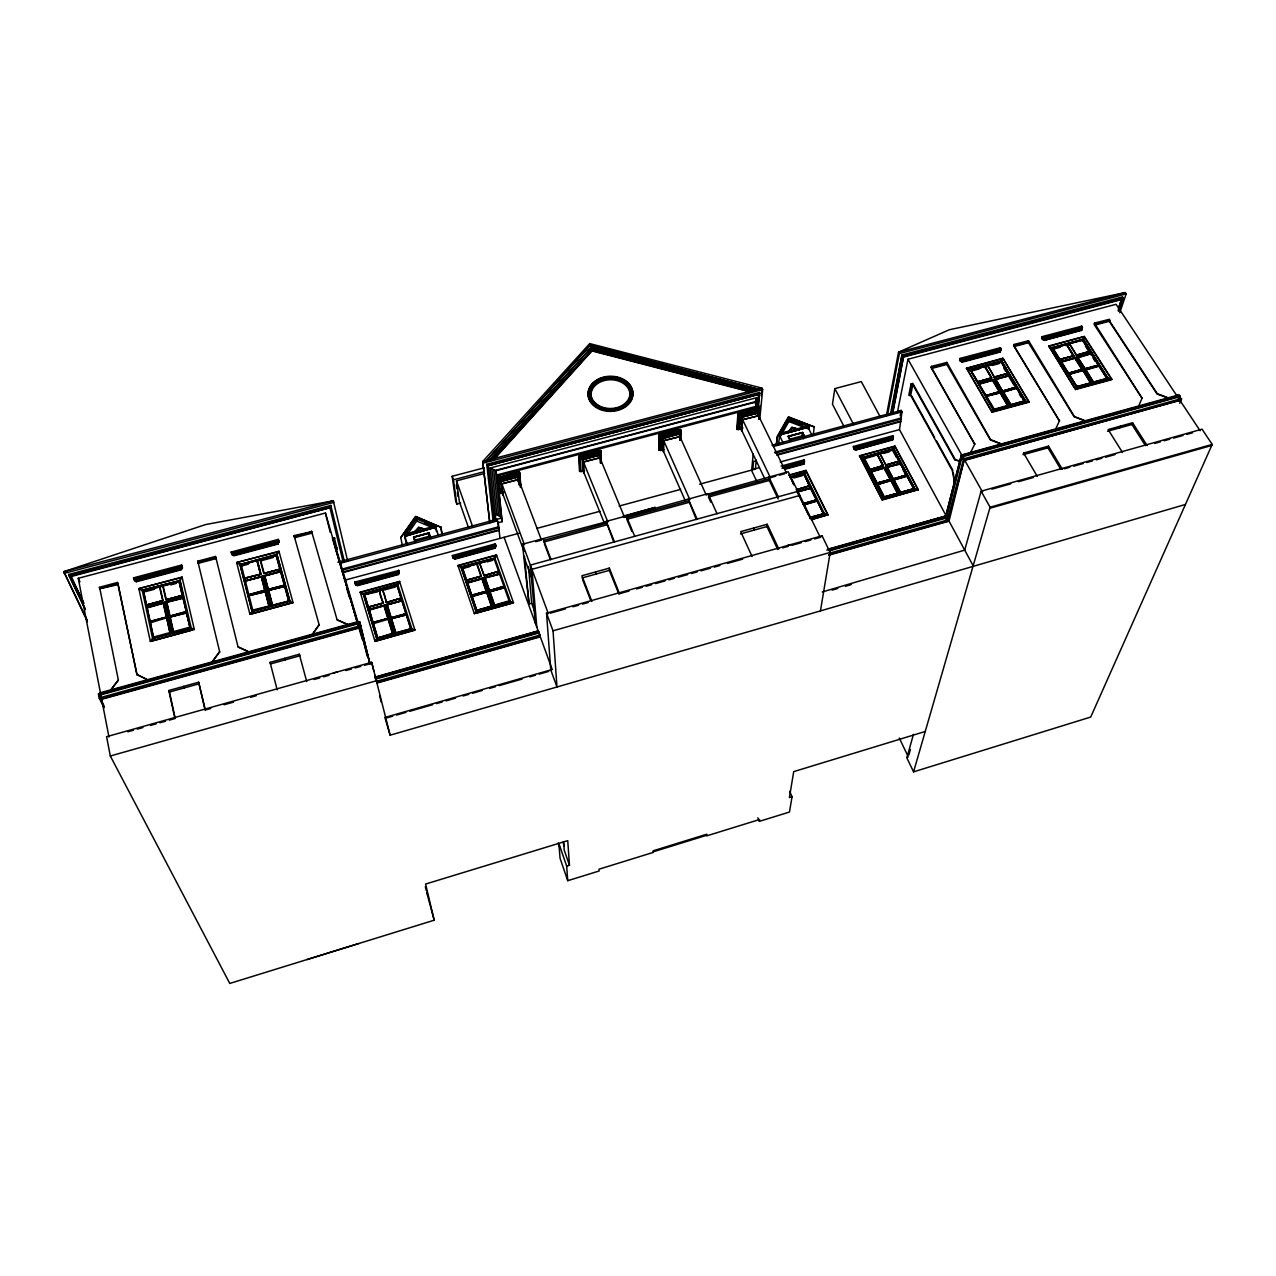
<?xml version="1.0" encoding="UTF-8"?>
<svg xmlns="http://www.w3.org/2000/svg" width="1276" height="1276" viewBox="0 0 1276 1276"><rect width="100%" height="100%" fill="white"/><g stroke="black" fill="none" stroke-linecap="round" stroke-linejoin="round"><path stroke-width="1.5" d="M278.104 544.039L278.343 540.88L278.104 544.039L233.779 555.826L231.865 553.226L233.237 555.204M1016.206 386.947L1002.505 391.254L995.79 379.466L1002.553 390.887M1016.781 387.936L1003.08 392.226L1016.908 388.079L1016.541 389.387M993.207 410.138L1025.489 400.6L1001.596 360.805L970.015 369.227L993.207 410.138L1025.569 401.334L1024.277 400.999L1001.038 361.666L1024.277 400.999L1029.062 401.765L1002.856 358.205L966.49 368.317L992.122 412.228L1028.935 402.195L1002.856 358.205M398.415 574.535L398.702 571.568L398.415 574.535L357.216 585.748L355.51 583.323L356.69 585.158M654.636 509.299L624.395 517.179M260.942 574.216L257.305 560.531L260.942 574.216L244.657 578.076M245.391 580.915L261.245 576.848L264.914 590.629L248.836 594.967L264.786 590.23M658.974 435.084L659.086 450.3L658.974 435.084L680.666 429.342L680.73 439.215M659.006 449.088L659.038 447.477M495.12 548.186L495.455 545.235L495.12 548.186L454.735 559.191L453.124 556.767L454.192 558.601M680.443 439.773L680.746 430.554L659.708 436.137L659.405 450.013L660.426 450.013M659.804 435.547L659.836 434.255L678.481 429.31L678.72 430.794M660.537 437.03L680.73 432.245L660.537 437.03L660.25 450.189L664.062 449.742M660.474 450.699L660.713 437.11L659.708 436.137M661.096 434.765L661.112 433.92M661.431 435.531L661.462 434.366M248.692 594.568L248.995 595.717L265.217 591.777L249.123 595.366M661.686 438.338L661.686 447.286L685.34 500.878M661.893 447.732L662.148 437.126L689.837 499.634M662.467 436.647L662.196 448.418A1.786 1.404 1.1 0 1 661.718 448.737M663.472 440.73L680.331 436.52L663.472 440.73L663.201 451.752M663.648 451.704L663.791 440.858M279.699 569.192L263.765 573.466L280.098 569.208L264.18 573.482L260.464 559.606L276.445 555.778L278.95 551.248L236.634 562.525L249.936 614.33L293.017 602.607L249.936 614.33L252.935 610.199M1082.463 327.326L1081.761 326.114L1081.506 330.42L1044.199 340.341L1041.551 338.315L1042.077 336.657L1042.763 337.869L1082.463 327.326L1081.506 330.42M376.851 638.957L363.405 593.595L397.649 584.233L363.293 594.042L376.851 638.957L412.004 629.18L397.649 584.233L396.995 585.333L410.856 628.765L414.907 629.85L374.984 641.365L414.971 630.216L399.532 581.393L360.199 592.128L363.181 594.425M676.519 430.682L676.551 429.821M677.189 429.645L677.269 430.762L677.301 429.9M678.433 430.602L678.481 429.31M678.513 433.968L678.561 432.373L678.529 433.537M679.869 440.364L680.746 430.554M680.268 431.288L680.331 429.645L678.752 429.932M680.204 440.204L680.507 431.735M945.755 516.254C945.117 515.313 946.983 517.689 944.814 516.525L828.06 549.493M717.048 513.718L707.989 493.652L626.261 516.349L626.819 517.705L688.817 500.782L696.297 519.539M896.438 457.414L892.929 450.859L893.599 448.658L915.02 489.107L883.439 497.895L862.448 457.574L893.599 448.658L915.02 489.107M892.785 438.226L892.722 439.423L855.542 450.013L892.626 439.917L893.152 437.03L892.785 438.226L855.111 448.482L854.298 447.605L854.043 449.072L855.542 450.013M1082.335 341.362L1082.654 339.879L1106.962 378.509L1111.811 379.227L1084.361 336.481L1048.76 345.971L1074.488 387.856M778.137 498.932L769.284 480.446L769.476 478.771L708.563 495.391L707.989 493.652M890.776 480.813L877.362 484.529L890.855 480.43L897.411 492.616M900.362 492.504L893.599 479.393L900.409 491.786M1000.193 352.048L1000.799 349.002L1000.193 352.048L962.2 362.145L959.6 360.087L960.015 358.428L1000.559 347.694L1000.129 351.363M1069.336 343.707L1076.45 355.366L1089.879 351.171M1091.395 353.532L1077.949 357.727L1085.063 368.939L1098.508 365.303L1085.063 368.939M1081.426 329.75L1082.176 327.39L1081.681 329.862L1044.199 340.341M1099.035 365.59L1085.573 369.227L1093.452 382.178L1085.669 369.896L1099.162 365.654M343.084 561.727L329.958 507.704L70.802 576.002L83.785 603.468M737.911 414.158L738.341 415.067L759.667 409.421L759.236 408.511L737.911 414.158L736.762 428.561L737.193 429.47L742.951 427.939M737.193 429.47L738.644 413.376L756.971 408.511L757.146 410.409M738.644 413.376L738.533 414.668L739.793 414.333M737.927 426.391L738.118 425.466L737.097 428.273M739.474 416.088L759.348 411.382L739.474 416.088L738.389 429.342L742.169 428.895M738.629 429.837L739.649 416.167L738.644 415.21L737.528 429.167L741.93 428.401M739.841 413.902L739.905 413.025M740.192 414.636L740.287 413.472M740.287 428.72L740.383 427.572L738.724 428.034A1.77 1.372 3.9 0 0 740.383 427.572M740.67 424.158L741.356 415.705M756.078 409.58L755.998 410.457L756.11 409.277M476.076 611.332L461.146 566.879L494.913 558.059L460.987 567.341L476.076 611.332L510.512 601.746L494.705 557.708L494.275 559.143L462.151 567.932L457.925 565.443L496.476 554.916L513.51 602.75L509.347 601.347L476.745 610.422L474.337 613.676L457.925 565.443M742.409 419.74L758.997 415.609L742.409 419.74L741.595 431.097L742.696 419.868M519.444 533.129L499.985 538.424L498.278 522.729L502.218 521.661L497.401 475.996L757.625 407.076C750.655 401.557 762.665 388.686 756.604 407.363M754.993 409.883L755.073 409.006M755.631 404.269L755.998 400.313M755.711 408.846L755.567 410.154L756.971 408.511M755.759 409.963L755.839 409.086M756.078 406.821L756.812 398.909M756.748 412.02L756.907 410.362M751.676 470.078L753.207 453.937M757.035 413.121L757.194 411.51L757.194 412.483M757.258 410.984L758.853 394.38L488.23 465.708L494.402 520.959L497.034 519.316M757.816 408.416L759.411 392.466L486.746 464.273L493.174 521.453M758.391 409.293L759.411 392.466M759.06 467.718L752.808 469.424L753.574 461.497L755.982 460.843M758.741 410.473L758.901 408.814L757.274 409.118M758.55 416.582L759.236 408.511M758.63 419.325L759.332 409.724L738.469 415.099M758.805 418.432L760.225 405.752M761.166 395.943L761.916 388.095L589.719 343.595L482.727 461.497L489.777 522.618L482.727 461.497L761.916 388.095L762.649 389.563L759.794 419.006M699.679 484.194L755.376 469.074L756.237 460.11M753.749 530.21L753.972 527.945M814.598 538.919L820.261 537.34L788.265 471.753L707.957 494.067M239.936 564.566L276.844 554.247L289.971 601.506L252.09 611.826L239.936 564.566L277.179 554.629M377.568 591.857L364.473 594.648L377.648 637.442L374.984 641.365L360.199 592.128M777.706 549.462L766.956 526.541L767.211 524.261L740.702 531.629L752.074 556.48M776.223 445.292L777.212 436.44L788.44 416.837L814.407 426.966L788.664 417.3L777.435 436.902L776.574 444.638M778.519 444.909L779.923 432.548M789.126 419.214L780.402 434.478L780.13 436.807L788.855 421.559L789.126 419.214L809.191 426.742L808.872 429.087L788.855 421.559L788.297 420.426L802.843 425.897M368.429 606.913L383.119 603.054L368.27 607.137L368.525 608.253M781.103 434.494L806.974 427.556L804.965 426.79L781.981 432.963L781.103 434.494L806.974 427.556M781.981 432.963L786.654 432.468M369.243 609.609L377.568 638.032L394.3 632.689M780.402 434.478L779.827 433.33L788.664 417.3M986.045 397.634L986.396 396.342L1000.145 392.609L1007.53 404.795M373.086 622.353L388.095 618.461L373.182 622.704M795.745 430.028L788.249 432.038L791.965 427.3L798.489 429.278L804.965 426.79M790.514 441.305L788.153 436.28L802.524 432.42L804.949 437.237M784.963 469.249L803.864 464.097L804.087 459.87L804.454 462.566M1009.077 404.38L994.323 379.801L1008.822 404.636L1007.657 404.955L1000.272 392.29L986.523 396.007M1010.608 403.966L1002.968 391.557L1010.353 404.221L1009.188 404.524L994.626 379.769L995.743 379.594M373.262 623.677L388.335 619.211L392.657 633.263M788.249 432.038L791.965 427.3M798.537 428.895L792.3 427.986L795.634 429.199M782.858 468.164L803.976 462.406L804.359 461.194L804.087 463.204M1024.277 400.999L993.637 409.341L970.813 370.343L966.49 368.317L1002.729 358.652L1001.038 362.272L985.056 366.212L991.835 377.967L977.575 381.907L991.372 377.792L984.546 366.26L984.211 367.584M803.354 438.832L801.902 435.929L802.301 432.819L788.68 436.488L790.849 440.858M804.917 437.429L802.524 432.42M797.516 491.93L811.105 488.182L797.516 491.93L803.098 503.637M808.713 424.828L808.298 427.939L812.19 435.642M803.864 464.097L803.976 462.406L803.928 463.603L785.027 468.755M793.816 484.816L790.689 477.671L804.199 473.986L809.718 486.906L809.893 485.741L796.128 489.809L809.734 485.869M804.598 473.731L805.953 470.381L788.871 475.055M789.7 791.327L792.045 796.75L789.461 812.046L759.364 821.361L759.635 819.495L706.713 835.876L706.84 834.201L653.216 850.789L653.184 852.432L599.034 869.195L599.098 870.998L567.74 880.695L560.052 858.238L558.872 843.468L566.688 866.181L567.74 880.695M809.064 516.11L803.433 504.339L816.72 499.985M813.338 434.733L814.184 426.503M947.765 517.625L829.352 550.865M797.707 491.579L810.691 487.831L530.369 565.077L535.314 623.103M804.837 503.478L816.831 499.793L803.194 503.557M817.262 501.165L803.625 504.945L817.166 500.655M880.504 417.396L861.284 381.604L834.823 388.606L832.478 404.237L844.249 426.886M376.93 676.886L538.297 630.886L540.131 635.783L540.306 636.82L376.723 683.123M1084.361 336.481L1048.617 346.418L1052.939 348.412L1082.909 339.974L1053.226 347.901L1052.19 347.295L1076.88 386.692L1106.962 378.509L1082.622 340.485L1083.196 339.017L1108.27 378.828L1076.497 387.473L1051.727 347.854L1083.196 339.017L1108.27 378.828M821.903 536.877L822.063 535.84L546.527 613.198L550.769 669.916L556.974 686.998L553.034 630.807L546.527 613.198M805.953 470.381L827.933 514.77L811.392 519.763M1082.67 370.71L1069.16 374.346L1082.941 369.944L1090.565 382.21M552.428 669.437L384.889 717.479L390.121 735.183L820.452 610.901L830.182 552.444L822.063 535.84M892.626 439.917L892.849 435.738L853.373 446.488L854.043 449.072M853.756 449.152L853.405 446.456M854.585 449.455L854.76 448.37L893.04 437.955M854.936 449.487L855.111 448.482L855.638 449.519M1025.569 401.334L1001.596 360.805L1001.038 362.272L970.813 370.343L970.015 369.227L993.478 409.309M859.545 455.739L882.258 500.001L918.257 489.617L894.923 446.09L859.545 455.739L882.258 500.001L884.188 496.46L863.884 457.494L862.799 457.079L883.439 497.895M759.332 409.724L758.901 411.063L739.649 416.167M883.056 465.628L869.626 469.68L883.056 465.628L876.979 454.096L876.74 455.277M467.495 582.574L476.745 610.422L462.263 567.31L467.383 583.164L482.137 578.778L486.491 591.235L471.865 595.398M600.805 451.752L600.374 453.124L580.452 458.403L579.4 457.43L600.805 451.752L601.06 462.199M877.202 483.141L890.616 479.425L884.316 468.037L870.886 472.104L869.706 469.297M871.173 471.179L900.17 463.395L871.173 471.179L870.136 469.456L883.486 465.788L877.441 454.065L893.088 450.061L894.923 446.09M579.591 470.254L580.038 468.85M886.373 415.721L898.543 352.16L949.296 329.75L1125.257 292.555L1126.166 293.911L1119.754 312.764M879.754 453.618L885.847 465.134L899.181 461.274M471.673 595.653L486.252 591.235L471.785 595.063M472.04 596.721L486.619 592.303L472.12 596.036M887.49 415.178L899.341 353.596L898.543 352.16L1125.257 292.555M498.804 491.786L499.267 490.367M876.692 484.338L876.931 483.157L890.345 479.457L877.138 482.934M890.425 414.381L901.957 354.999L1122.497 296.925L1123.103 297.834L1118.637 311.025M891.19 414.014L901.957 354.999M892.355 413.695L903.552 356.514L1121.636 299.047L1118.111 310.818M892.737 413.52L903.552 356.514M884.571 468.132L890.616 479.425M886.054 467.718L898.862 492.919L885.799 467.622M897.427 412.26L907.986 359.242L1116.085 304.294L1176.919 395.847L1177.796 395.48L1179.311 399.037L1181.241 399.739L964.066 460.588C963.619 459.934 961.53 456.33 961.402 454.99L1178.131 395.066L1179.518 395.321L1179.072 396.405M892.849 435.738L893.152 438.418M900.138 415.88L901.255 410.409L771.932 445.244M946.313 516.094L899.468 429.613L902.02 411.829L901.255 410.409L896.661 412.626M877.362 484.529L890.983 480.111L897.379 493.334M911.08 383.773L908.815 395.161L910.649 395.353L912.85 384.682L910.92 384.204L912.755 383.326L955.485 459.934L960.381 461.083L954.895 460.094L912.85 384.682M909.549 395.656L911.734 384.969M893.232 479.026L906.678 474.927L893.232 479.026L887.187 467.415M880.025 453.235L885.927 465.198L899.309 461.146L886.007 464.799M900.362 464.735L900.601 463.555L870.966 471.721M897.554 492.743L890.983 480.111M906.949 475.804L893.583 479.505M907.124 476.299L893.758 479.999L907.077 475.773M946.632 362.368L946.345 363.612L990.383 439.965L1001.851 444.192L990.495 439.534L946.888 362.448L931.416 366.403L931.145 367.647L974.768 444.271L931.241 367.201M931.496 366.387L931.927 368.397L947.143 364.362M135.703 581.138L134.203 579.16L136.229 581.776L181.447 569.75L181.623 566.56L181.623 568.921M960.286 361.283L960.015 358.428M960.589 361.204L960.972 359.577L961.801 360.518L1000.416 350.262M961.163 361.587L961.45 360.39L1000.671 349.959M961.53 361.618L961.801 360.518L962.2 362.145M358.317 621.508L99.592 692.948C97.343 694.622 101.251 698.163 100.82 699.535L360.295 627.712C360.869 626.979 357.615 620.359 359.641 621.747L369.817 663.759M978.15 381.636L991.835 377.967M999.571 391.636L985.71 395.783L999.571 391.636L992.808 380.216L978.995 384.331L977.687 381.476M978.995 384.331L978.198 381.412M363.293 594.042L364.585 594.201L369.163 610.199L384.172 605.733L388.111 618.557M945.357 517.53L961.291 455.388M946.473 513.446L961.402 454.99M945.771 518.279L961.594 456.393L1179.997 396.054C1177.684 399.484 1181.193 398.447 1181.48 399.5A2.233 1.866 -47.6 0 1 1181.066 400.09L964.193 460.11L963.045 458.977L1181.64 398.511L1179.694 403.28M961.881 455.229L964.13 458.77M964.193 460.11L947.861 521.262L946.042 518.79L961.881 456.92L1180.332 396.549L1179.311 398.08L1180.188 400.76M947.797 517.402L949.296 520.177L947.127 520.799L963.555 458.945L961.61 457.988L961.147 455.484L1179.518 395.321L1178.067 400.839M947.542 521.565L948.036 518.487L945.484 516.238L826.8 550.115M987.241 366.77L987.576 365.462L994.419 376.978L1008.04 373.326L1007.689 374.634M970.669 452.438L974.88 443.841M986.093 395.448L999.842 391.732L993.079 380.312L994.227 380.009M991.372 377.792L984.689 366.196M1000.432 347.71L1000.671 350.549M995.838 379.403L1009.364 375.575M966.586 367.887L992.122 412.228L993.988 408.655L970.813 370.343M1013.75 345.302L1059.463 420.952L1013.622 345.732L1013.957 344.488L1028.6 340.74L1074.344 416.455L1085.716 421.032M1014.053 344.472L1014.468 346.482L1028.839 342.654M1002.505 391.254L1016.318 387.106L1015.951 388.414M913.441 734.338L906.869 757.912L913.568 771.852L1090.709 717.048L1212.2 444.415L1202.056 429.167L981.116 491.196L964.704 550.115L822.286 591.968M908.847 755.009L910.394 749.443M982.711 490.75L982.408 491.802L964.784 460.381M1007.45 405.577L1000.145 392.609M1028.344 340.676L1027.977 341.92L1074.201 416.885L1084.074 420.442M1016.222 387.314L1002.521 391.014M1016.637 387.984L1002.936 391.7M913.568 771.852L990.096 507.21L981.116 491.196M1042.285 339.496L1043.05 337.789L1043.848 338.714L1081.777 328.634M1043.162 339.783L1043.513 338.587L1082.032 328.347M1043.529 339.815L1043.848 338.714L1044.358 339.799M1023.591 453.044L1023.081 454.735L1047.963 447.828L1048.505 446.121L1023.591 453.044L1037.292 476.395M1060.707 359.274L1074.137 355.653L1060.707 359.274L1061.536 362.145L1075.11 358.093L1082.207 369.306L1068.57 373.389L1082.207 369.306M1066.05 345.716L1066.465 344.392L1073.483 356.163L1066.608 344.329M1061.249 363.022L1060.42 359.066M1066.911 344.552L1074.073 355.876M1069.017 344.935L1069.432 343.611L1076.513 355.015L1089.911 351.426M1069.017 372.911L1082.479 369.402L1075.381 358.189L1076.561 357.743L1092.097 382.162M1076.45 355.366L1089.832 351.761M1077.949 357.727L1085.11 368.684L1098.604 364.92M1055.715 428.943L1059.59 420.522M1094.489 323.115L1094.09 324.375L1142.036 398.208L1094.489 323.115L1109.466 319.287L1109.657 321.185L1157.252 393.63L1168.641 398.128L1157.093 394.061L1109.817 322.11M1082.622 340.485L1084.217 336.912L1111.651 379.674L1075.524 389.515L1048.76 345.971M1085.669 369.896L1099.114 366.26M1091.06 355.015L1091.49 353.691L1061.664 361.714M1090.438 383.007L1082.814 370.263L1069.304 373.916L1068.698 372.959M1076.513 357.886L1091.825 382.066L1090.725 382.242M1093.325 381.652L1092.176 381.955L1076.88 357.79L1078.013 357.487M1118.446 308.473L1121.636 299.047M1118.669 308.234L1122.497 296.925M1119.499 309.526L1122.705 300.099M460.987 567.341L462.151 567.932L494.275 559.143L496.476 554.916M1076.497 387.473L1077.183 385.862L1075.524 389.515M1119.738 427.875L1120.376 426.152M1138.639 406.055L1142.211 397.777M1145.417 445.627L1131.924 424.477L1132.578 422.755L1108.126 429.549L1122.497 452.454M182.181 568.059L181.623 565.029L133.549 577.837L135.32 581.09M1177.62 395.289L1178.96 396.262M659.293 435.212L659.836 434.255M882.976 466.011L877.075 454.049M830.357 552.939L948.706 519.667L947.893 518.566M900.17 463.395L893.28 449.615L863.788 457.685L883.901 497.082L913.791 488.756L918.178 490L894.843 446.488L859.466 456.138L863.597 458.132L876.899 454.495M893.567 449.391L894.843 446.488M519.635 481.275L519.491 473.316L497.72 479.106L498.788 480.079L500.128 493.477L503.845 492.472M495.088 558.362L496.508 555.299L457.988 565.81M398.144 584.871L399.532 581.393M987.704 365.399L994.291 377.425M986.619 396.086L1000.033 393.056M793.879 484.465L790.594 477.718L804.055 474.417L805.906 470.78L827.869 515.169L823.53 513.893L811.552 517.227M1052.939 348.412L1076.88 386.692M782.475 430.586L786.351 423.807M497.369 478.149L517.418 471.992L519.141 472.375L519.284 474.002M133.501 577.837L134.474 580.74M180.187 580.516L142.194 590.182L152.657 638.877L191.32 628.35L180.187 580.516L142.194 590.182L143.422 590.82L153.519 637.234L150.345 641.445L138.845 588.603L182.021 577.087L179.406 581.697L163.041 585.588L166.343 599.752L182.596 595.398L165.88 599.752L182.133 595.382M405.178 537.579L416.678 521.055L416.279 518.806L435.929 526.956L435.515 525.728L415.737 516.812L440.97 527.291L442.134 534.772M402.355 545.49L400.776 537.547L415.577 516.333L440.97 527.291M415.737 516.812L400.776 537.547M415.88 517.577L404.364 534.086L404.763 535.33L416.279 518.806M409.995 528.822L412.084 525.824M406.199 535.17L407.347 533.512L432.229 526.828L434.207 527.642L406.342 535.904L434.207 527.642M319.159 624.777L312.205 634.635L319.159 624.777L294.07 535.601L311.711 531.725L294.277 536.367M212.215 661.829L219.616 651.765L212.231 661.845M118.365 680.06L110.502 690.332L118.365 680.06L99.751 588.013M792.3 427.986L789.429 431.719L788.297 431.639M152.657 638.877L153.264 637.123L189.869 627.17L194.319 629.483L182.021 577.087M590.373 345.126L485.63 461.402L590.373 345.126L759.188 389.451L590.389 345.796M485.63 461.402L488.915 460.54L591.155 347.582L756.078 390.265M490.319 459.711L590.389 348.444M749.012 391.62L591.33 350.772L592.463 348.141M491.18 460.604L592.351 349.831L493.652 459.264M492.552 459.551L591.314 350.326L750.958 391.684M591.33 350.772L591.681 349.002L590.389 348.667L591.155 347.582M493.684 459.695L592.367 350.501L592.335 349.401L590.389 348.89M333.802 541.024L335.875 549.414L337.263 548.935L336.72 547.739M414.381 532.395L418.815 527.323L425.466 529.428M418.815 527.323L413.552 533.272L424.812 530.242M425.402 529.046L419.054 528.057L414.317 532.028M416.821 530.848L419.054 528.057M476.841 611.172L474.337 613.676L513.51 602.75M374.984 641.365L377.744 638.766M964.433 458.834L949.041 521.134L828.666 555.204M104.409 706.617L98.523 694.846L359.896 622.624C359.433 624.602 359.704 625.75 360.55 626.66A2.361 1.435 -75.6 0 1 360.183 627.266L100.613 699.12A2.456 1.675 39.1 0 1 99.911 698.769L99.113 697.94L360.773 625.575M947.127 520.799L947.845 519.268L946.282 517.817L947.813 519.922L946.042 518.79M653.2 851.826L706.76 835.254M566.688 866.181L569.463 865.319L567.74 840.645L425.578 884.061L434.191 920.203L229.776 983.445L110.31 755.998L106.578 736.699L371.683 662.276L390.121 735.183M907.061 757.258L908.321 756.875M792.045 796.75L789.397 797.564L793.72 771.629L925.26 731.467M820.452 610.901L1185.436 504.467M386.995 717.814L392.705 716.171M396.501 715.086L406.023 712.359M409.819 711.258L432.644 704.719M436.456 703.618L442.166 701.991M445.962 700.891L455.484 698.163M463.092 695.978L468.786 694.351M472.599 693.251L482.105 690.523M489.713 688.338L495.423 686.695M499.235 685.611L522.059 679.055M529.668 676.886L535.378 675.243M539.174 674.143L548.68 671.415M832.064 590.118L837.79 588.475M845.43 586.274L851.156 584.631M333.371 673.026L337.486 671.878M787.26 545.618L790.992 544.565M374.953 677.093L538.281 630.966M828.124 549.143L946.409 515.743M375.16 677.668L538.631 631.492M375.415 678.513L538.919 632.322M829.097 550.339L947.51 516.892M375.575 679.087L539.126 632.88M110.31 755.998L377.122 680.555M553.034 630.807L830.182 552.444M990.096 507.21L1212.2 444.415M376.26 681.368L539.923 635.081M989.793 508.263L1211.722 445.483M376.627 682.724L540.274 636.405M828.746 554.773L949.153 520.704L948.881 519.412M127.823 731.786L133.486 730.207M137.25 729.138L142.912 727.559M150.44 725.438L156.103 723.843M159.867 722.79L165.513 721.195M169.293 720.143L174.94 718.563L168.799 690.507L198.657 682.213L205.276 709.743M210.779 708.499L205.101 710.094L198.657 682.213M224.066 704.767L233.556 702.103M250.622 697.302L256.316 695.707M314.167 679.454L319.766 677.891M323.498 676.838L329.08 675.275M345.86 670.554L351.458 668.991M355.191 667.938L360.773 666.375M364.505 665.322L371.922 663.249M550.243 613.166L565.38 608.907M572.956 606.786L578.634 605.191M582.43 604.122L588.108 602.527M629.004 591.043L619.546 593.707L609.306 568.123L581.904 575.747L591.889 601.475M636.58 588.922L642.259 587.327M646.055 586.258L651.733 584.663M655.513 583.595L664.987 580.947M668.768 579.878L674.446 578.283M678.242 577.215L687.7 574.567M691.496 573.498L697.175 571.903M700.955 570.835L710.429 568.187M714.209 567.118L719.887 565.523M727.464 563.402L742.616 559.143M782.571 547.914L788.217 546.335M791.997 545.267L801.408 542.635M805.188 541.566L810.834 539.987M991.883 489.139L1010.799 483.827M1018.376 481.706L1033.512 477.447M1064.28 468.802L1069.91 467.223M1073.674 466.171L1083.069 463.539M1086.817 462.486L1092.447 460.891M1096.212 459.839L1101.842 458.259M1105.59 457.207L1114.985 454.575M1154.7 443.41L1160.362 441.831M1164.159 440.762L1169.821 439.167M1173.601 438.115L1183.059 435.451M1186.84 434.398L1192.502 432.803M168.799 690.507L169.469 692.023L199.279 683.745M1107.504 431.272L1131.924 424.477M582 577.964L609.354 570.356L609.306 568.123M740.495 533.894L766.956 526.541M897.459 492.935L900.441 492.105M412.004 629.18L376.867 638.207L410.856 628.765L395.911 632.928L391.525 618.621L406.406 614.506M510.512 601.746L476.139 610.582L509.092 600.852M809.59 517.753L824.583 513.574L809.59 518.471M811.456 519.364L827.933 514.77M882.338 499.618L918.257 489.617M476.203 613.15L511.644 603.277M531.39 577.167L523.734 556.4L529.062 603.963L531.661 603.229L528.471 566.512M387.872 618.461L372.943 622.592L373.358 624.044M504.451 587.375L489.92 591.777L504.483 587.742L504.068 586.306L489.537 590.708L485.135 577.9L499.682 574.28L498.709 571.281L484.258 575.635L498.709 571.281M503.924 586.418L489.362 590.549L484.976 577.996M803.082 503.765L816.736 499.873M906.614 475.007L893.216 478.819L887.283 467.223L900.521 463.954L913.791 488.756L883.662 497.13L914.892 488.437L913.791 488.756L893.088 450.061M391.254 617.903L406.135 613.788L391.254 617.903L387.25 604.84L402.052 600.757L369.083 609.832M491.356 590.214L504.068 586.306M472.12 596.147L486.746 591.984L491.531 605.749M504.483 587.742L489.601 591.187L494.402 604.952M395.576 632.449L391.238 618.413L406.47 614.872L391.525 618.621M270.065 662.372L299.318 654.237L299.796 655.8L270.592 663.919L270.065 662.372L277.195 689.837M466.426 580.149L480.972 576.162L468.292 580.038M368.684 607.328L383.502 603.054C374.889 586.928 383.757 583.355 386.165 602.511L400.919 598.269L401.637 600.581L369.338 609.465L368.652 607.137L369.338 609.465M479.537 562.875L483.971 575.62L498.453 571.457L499.219 573.721L467.574 582.43L466.825 580.149L481.403 576.337L477.017 563.769M386.5 602.527L401.206 598.077L386.5 602.527L382.449 589.337L397.251 585.684L399.611 581.76L360.295 592.511L364.473 594.648L379.179 590.214L383.199 603.42M797.963 489.394L809.734 485.598M369.29 609.274L401.637 600.581M467.542 582.255L499.219 573.721M467.335 582.797L499.65 573.913M799.829 495.455L531.933 569.303L536.813 627.202M623.151 516.11L655.258 507.354L623.151 516.684M523.734 556.4L522.634 544.198L543.097 538.631L550.961 559.414M613.82 542.236L606.164 521.421L626.261 515.935L634.73 536.367M606.18 521.836L543.097 538.631M535.792 541.662L541.471 540.115L518.646 479.728M775.776 476.187L770.401 477.655L741.085 416.502M779.349 475.198L784.724 473.731M606.722 523.192L543.64 540.418L543.767 542.045L606.754 524.851M688.737 502.457L626.835 519.364L631.859 531.486M769.284 480.446L708.451 497.066L710.764 502.17M788.823 475.438L805.906 470.78M789.764 477.049L804.534 473.013L824.743 514.244M789.637 477.479L804.534 473.013L804.055 474.417L810.659 488.022M862.448 457.574L893.583 449.056M384.523 589.943L395.56 586.928M462.263 568.681L469.504 566.703M487.161 561.871L492.568 560.387M793.816 477.974L802.253 475.661M865.367 458.403L874.842 455.803M883.47 453.443L889.149 451.879M344.52 580.261L499.985 538.424M780.226 461.976L899.468 429.613M536.702 528.439L599.975 511.261M619.147 506.062L680.507 489.41M355.51 584.791L355.111 583.467L399.021 571.473L398.75 570.516L354.776 582.079L355.829 584.695M453.331 558.154L452.358 555.554L495.311 543.863L495.933 546.559M781.072 466.155L804.055 459.902M163.424 603.197L164.843 602.958L171.463 632.386L170.027 632.641L166.662 617.664L170.059 633.39L173.711 632.386L170.171 617.026L186.519 612.608L186.998 613.804M285.042 587.279L284.676 586.067L268.662 590.405L272.681 605.462L270.927 605.318L263.239 576.369L264.595 576.002L268.183 589.496L284.197 585.158M265.089 591.362L268.965 606.052L272.554 605.063M1007.562 405.146L1010.624 404.317M1090.581 382.561L1093.596 381.747M152.594 638.064L191.32 628.35M1076.8 386.644L1108.238 378.095L1106.962 378.509M452.565 556.942L495.774 545.155M783.592 466.841L804.646 461.115M853.995 447.685L893.455 436.95M781.933 468.18L804.231 462.119M398.973 572.956L398.606 570.165M992.234 411.797L1029.062 401.765M1075.668 389.068L1111.811 379.227M152.259 640.935L192.405 629.993M398.527 573.769L398.335 572.828L356.467 584.217L357.105 585.285L398.319 574.056M495.2 547.436L495.088 546.495L454.049 557.66L454.671 558.713L495.056 547.723M428.784 533.288L429.278 536.255L414.572 540.226L414.03 537.244L428.784 533.288L430.363 538.009M790.004 439.119L801.902 435.929M337.853 562.19L501.213 518.184M340.245 563.274L497.592 520.847L499.028 530.385L342.638 572.701M773.368 446.504L902.02 411.829M341.697 569.208L498.262 526.908M774.596 452.214L900.744 418.129M265.009 590.214L248.916 594.568M166.438 617.249L150.026 621.683L166.438 617.249L163.216 603.213L147.059 607.998L143.391 590.66L159.484 586.561L162.738 600.725L146.421 605.095L163.009 600.518L159.835 586.561L162.706 585.796L165.88 599.752M170.075 616.26L186.408 611.842L170.075 616.26L166.837 602.24L183.25 598.269L186.519 612.608M268.47 589.656L284.484 585.333L268.343 589.257L264.802 575.907L280.752 571.616L245.247 581.154L244.514 578.315L260.623 574.439L256.939 560.547L260.495 574.025M166.709 617.775L150.281 622.847M182.819 597.726L178.975 581.154L190.14 627.92L186.232 612.48L169.868 616.802L173.297 631.875L171.845 632.146L165.226 602.719L166.662 602.463L169.724 616.101L186.025 611.555M249.171 595.493L265.249 591.139M342.016 570.26L498.629 527.929M775.074 453.187L901.255 419.07M186.679 613.006L170.171 617.026M342.478 572.174L498.836 529.875M776.749 454.671L900.84 421.096M776.988 455.149L901.095 421.574M415.657 532.06L407.347 533.512M417.364 531.598L420.777 530.688M1060.181 359.322L1073.61 355.717M279.635 568.984L280.305 571.425L245.534 580.771L244.88 578.315L260.878 574.025M1007.944 373.437L994.243 377.313L1007.928 373.166M787.563 432.835L799.717 429.581L791.918 427.699M979.33 383.342L1009.093 375.351L979.282 383.566M1061.887 361.156L1091.108 353.308L1061.823 361.379M146.884 607.599L183.106 597.854M979.107 383.901L1009.491 375.734L1009.125 377.042L1014.005 385.161M261.5 576.975L262.824 576.481L270.496 605.446L269.092 605.701M415.258 542.444L413.52 537.021L429.087 532.842L430.857 538.249M413.552 537.212L429.119 533.033M788.121 436.472L802.508 432.612M504.116 479.393L509.443 477.974M278.312 539.397L278.662 540.673L231.514 553.305L231.163 552.061L278.312 539.397L278.774 542.38M1042.029 336.689L1081.713 326.162M197.668 561.185L215.469 556.464L216.091 558.601L198.29 563.338L197.668 561.185L198.019 562.588L215.819 557.851L215.469 556.464M523.989 551.264L503.047 494.578L500.718 480.733L516.892 477.017M607.87 521.996L582.271 459.089L598.189 455.436M662.435 437.812L680.268 433.074M741.26 416.885L756.684 413.344M500.958 481.69L517.593 477.272M582.494 460.03L598.843 455.261L582.478 459.599L582.877 470.126L583.323 469.44M664.445 438.274L678.752 434.047L662.675 438.306L663.057 448.753M133.852 579.256L181.974 566.464M960.668 359.657L1001.102 348.922M1013.622 345.732L1017.211 344.791M99.384 587.438L99.703 588.699L117.823 583.882L136.883 674.525L146.453 679.263M932.102 367.6L947.318 363.564M1014.675 345.668L1029.062 341.84M1095.239 324.264L1109.929 320.372M134.857 579.99L181.527 567.597L181.958 568.697M118.158 584.615L99.703 588.699M1094.983 325.077L1109.657 321.185M231.147 551.918L232.36 554.725M501.532 483.764L518.949 479.425L501.627 484.035L502.728 494.881L501.627 484.035M583.611 472.997L583.196 462.056L600.23 457.526L600.47 463.268M136.022 581.266L181.256 569.24L181.24 567.916L135.288 580.117L136.229 581.776M278.264 543.241L277.961 542.22L232.902 554.183L233.604 555.315L277.961 543.528M600.342 457.797L583.196 462.056M962.327 361.602L1000.336 351.49M138.845 588.603L182.181 577.502M236.634 562.525L279.077 551.647M484.098 467.861L452.167 476.267L455.596 500.575L456.824 504.084L460.668 503.047M502.553 492.042L498.852 493.03L497.018 478.021L519.46 472.072L521.039 487.113L520.688 486.172M503.653 491.962L499.155 492.743M357.631 621.109L333.387 539.349L334.902 538.217L332.35 538.169L356.977 621.316M580.771 471.386L584.631 470.924M971.483 369.274L1001.516 361.252M1051.727 347.854L1083.069 339.48M257.369 560.738L260.113 559.781L263.765 573.466M972.519 369.896L984.434 366.706M145.56 591.617L154.571 589.209M170.745 584.886L176.136 583.451M248.485 564.12L241.435 566.018L241.004 564.774L276.302 555.347L288.775 601.092L293.017 602.607L278.95 551.248M273.16 557.532L260.846 560.818L260.464 559.606M972.296 370.758L979.107 368.939M992.329 365.414L999.108 363.596M1054.582 348.779L1060.308 347.247M70.914 576.577L329.958 507.704M903.807 356.993L1121.939 299.493M495.885 520.464L490.096 468.037L757.529 397.474M108.986 737.081L78.251 578.283L325.428 513.032L362.256 639.388M456.824 504.084L453.427 479.824L483.508 471.865M468.515 527.69L459.36 501.627L456.505 480.845L484.673 473.396M490.096 468.037L495.455 470.413L755.28 401.749M755.232 402.195L495.503 470.828L497.401 475.996M757.131 406.087L497.018 474.943L501.835 520.64M579.926 461.832L579.671 455.5L598.635 450.476L600.422 450.827L600.613 463.14M579.671 455.5L579.639 471.482L578.682 456.377L600.741 450.524L601.379 462.119M738.692 414.477L739.777 413.791M586.481 454.974L590.102 454.017M519.81 473.029L497.369 478.978L497.018 478.021M601.14 451.465L579.065 457.302L578.682 456.377M659.389 436.009L681.081 430.251M498.581 479.999L519.444 475.055L498.581 479.999L500.128 493.477M498.788 480.079L519.061 474.704M660.713 437.11L680.315 431.91M64.119 573.371L333.754 502.409L333.275 500.798L205.58 524.564L63.8 571.664L87.438 621.651M483.301 463.06L762.649 389.563M899.341 353.596L1126.166 293.911M68.745 574.439L330.819 505.424L331.138 506.492L68.952 575.572L68.745 574.439L85.061 608.477M759.906 393.439L487.129 465.309L486.746 464.273M902.499 355.956L1123.103 297.834M580.947 471.211L579.958 471.195L579.4 457.43M359.8 622.672L359.641 621.747L98.348 693.921L101.697 701.114M498.278 522.729C487.958 509.411 502.648 514.34 502.218 521.661M1025.649 401.972L1028.935 402.195M754.1 390.424L593.101 348.093M752.027 390.966L592.335 349.624L592.463 347.917M590.006 349.321L591.298 349.656M591.298 349.879L589.99 348.874M592.351 350.055L750.065 390.903M591.314 350.103L592.367 350.501M418.879 527.706L423.823 528.998M419.118 528.439L422.5 529.317M824.583 513.574L809.893 517.306M510.209 601.092L509.044 600.693L494.275 559.143M411.654 628.526L410.553 628.286L397.187 585.285L364.473 594.648M788.568 418.081L808.617 425.61L809.191 426.742M425.179 523.527L430.522 525.76M436.296 529.205L416.678 521.055L416.263 519.826M337.119 619.833L348.204 624.698L337.119 619.833L311.791 532.14M238.118 647.091L249.139 652.052L237.99 646.709L215.883 557.612M136.883 674.525L148.016 679.98M236.762 562.939L241.164 565.204L256.923 560.515M139.02 589.002L143.422 591.298L179.406 581.697L179.788 580.149L190.14 627.92M948.483 520.895L947.382 519.842L948.626 520.369L973.173 565.746M966.49 368.317L969.234 370.247M452.358 555.523L453.012 558.25M252.09 611.826L252.68 610.087L288.775 601.092L276.063 555.235L276.844 554.247L289.971 601.506M1178.003 397.474L1200.078 430.682M1085.429 346.195L1088.524 351.028M1093.101 358.205L1095.143 361.395M1132.578 422.755L1147.14 445.547M1082.941 369.944L1090.677 382.369M1074.982 358.524L1082.064 369.737M288.775 601.092L288.344 600.39L289.54 600.805L252.058 611.013L239.984 564.072L241.212 564.71L252.919 610.837M1003.749 368.078L1005.727 371.348M1019.349 394.077L1021.215 397.187M1048.505 446.121L1062.398 469.329M1047.963 447.828L1060.834 469.377M992.696 380.647L999.459 392.067M985.822 395.353L986.396 396.342M181.623 565.029L182.548 567.964M907.986 359.242L963.811 458.658M911.511 395.751L934.59 437.381M936.504 440.858L952.853 470.35M910.649 395.353L952.279 470.509L954.496 481.993L953.236 472.264M354.776 582.063L355.175 583.403M902.961 469.616L905.561 474.481M884.252 468.436L890.265 479.84M834.823 388.606L853.692 424.621M876.931 483.157L877.441 484.146M104.09 707.749L99.113 697.94L100.644 696.712L98.635 695.468L360.071 623.214L369.753 662.818M802.301 432.819L804.486 437.19M788.153 436.28L790.546 441.113M810.93 489.362L815.013 497.64M779.572 435.658L783.384 443.41M758.853 394.38L488.23 465.708M803.433 504.339L809.08 515.632M797.404 492.121L803.146 503.94M758.534 415.673L757.083 412.69L786.526 473.252M87.119 619.992L63.8 571.664L333.275 500.798L347.646 560.946M899.229 737.975L907.491 755.153M741.228 417.316L757.322 413.185L741.5 417.38L741.005 427.396M68.952 575.572L85.269 609.593M768.886 477.033L778.376 496.842M70.802 576.002L83.674 602.91M740.064 426.902L764.978 479.154M751.452 470.142L757.306 482.519M78.251 578.283L79.957 581.872M767.211 524.261L778.807 548.983M99.927 588.411L99.416 587.263L117.536 582.462L118.03 583.595L137.074 674.924M706.282 495.152L678.354 433.138L678.114 434.207M688.242 499.028L697.159 519.188M150.345 641.445L194.319 629.483M150.121 621.396L166.534 616.962L163.472 603.325M146.692 604.904L163.009 600.518M183.76 686.344L184.398 687.876M757.864 817.772L759.364 821.361M598.635 454.75L624.602 517.434M307.069 959.536L358.891 943.49M581.122 456.25L580.979 455.149M606.164 521.421L614.506 541.933M582.669 469.616L604.425 523.272M609.354 570.356L618.844 594.074M582.701 579.798L590.533 599.991M544.421 543.815L550.435 559.685M501.978 484.146L524.436 544.756M522.634 544.198L548.345 613.692M501.181 489.521L502.951 494.322M524.42 556.208L529.062 603.963M171.606 632.13L171.877 632.896L165.019 602.719M531.661 603.229L535.442 613.565M504.116 537.292L551.822 668.465M456.505 480.845L472.407 525.935M452.167 476.267L453.427 479.824M479.569 563.067L484.258 575.635M489.872 591.41L494.705 605.43L491.435 606.339L486.619 592.303M483.764 578.443L493.142 605.191M483.508 578.347L492.951 605.175M481.036 576.529L476.618 563.561M481.897 578.794L486.3 591.617M563.019 842.208L564.311 845.956M569.463 865.319L564.231 850.151L563.657 842.463M558.154 843.053L559.446 846.801M435.882 527.977L438.099 534.548M232.854 555.172L232.487 554.055L278.248 541.901L278.583 543.018M245.534 580.771L280.305 571.425M245.247 581.154L245.646 582.366M414.03 537.244L415.593 541.981M404.779 536.335L407.507 544.724M117.823 583.882L117.504 582.462M398.878 571.552L399.308 572.86M268.965 606.052L265.217 591.011M284.723 658.304L285.202 659.851M268.662 590.405L284.803 586.466L268.359 590.166L272.298 604.952M387.075 604.936L391.03 617.759L405.912 613.644M385.846 605.398L394.316 632.8M385.607 605.287L394.172 633.024M383.948 605.749L387.952 618.828M388.207 619.546L392.577 633.853L395.751 632.226M270.656 605.207L263.031 576.385M358.62 625.001L370.104 663.759M336.433 551.312L357.168 621.332M346.53 587.742L349.305 597.152M434.191 920.203L426.678 892.275L427.013 893.631M294.054 535.601L294.66 537.722L312.078 533.097L311.488 530.976M278.758 540.912L279.125 542.3M299.318 654.237L306.719 681.543M261.468 576.848L264.914 590.629M231.658 553.417L232.009 554.821M325.428 513.032L330.197 532.283M334.248 537.659L337.119 549.079M330.819 505.424L344.392 561.552M360.183 627.266L367.217 656.327M197.955 561.934L219.759 652.148M371.683 662.276L373.772 670.985M374.697 674.86L376.085 680.682M379.785 696.17L381.173 701.991M425.355 886.708L426.248 890.425M356.323 585.126L356.068 584.105L398.606 572.525L398.814 573.546M517.259 475.182L517.386 476.139M598.604 453.586L598.699 454.559M169.469 692.023L175.195 718.181M379.163 590.23L379.403 591.346M153.551 637.872L147.011 607.344M385.448 605.51L393.901 632.8M404.221 533.336L406.103 543.432M804.055 474.417L823.53 513.893L810.946 488.054M435.387 524.978L436.44 531.534M440.81 526.797L442.022 534.612M453.825 558.569L453.666 557.532L495.343 546.192L495.471 547.229M456.298 484.88L456.824 488.66M457.35 492.44L457.877 496.22M495.311 543.863L495.614 546.638M491.866 468.85L496.906 515.073M493.684 469.584L498.661 515.791M495.455 470.413L500.367 516.589M498.134 477.112L498.214 477.958M500.591 479.601L500.718 480.733M501.532 490.478L501.787 492.217L500.91 481.259L517.562 476.841L517.928 481.116M499.714 477.24L499.841 478.388M499.458 476.745L499.586 478.021M519.109 484.944L517.067 474.433M517.418 471.992L517.498 472.838M516.589 473.045L517.099 475.629M519.46 472.072L520.704 487.001M519.236 474.528L520.385 487.496M518.854 479.17L519.444 484.848M580.452 458.403L580.979 471.897M583.531 462.183L584.025 472.949M582.223 457.94L582.271 459.089M595.621 571.935L595.701 574.152M598.428 452.852L598.635 455.165M598.3 452.422L598.348 454.065M597.918 451.497L597.965 453.124M600.741 450.524L601.044 462.965M598.635 450.476L598.667 451.321M620.503 378.653A22.41 17.242 -0.8 0 1 631.301 400.425A22.41 17.242 -0.8 0 1 603.947 410.665A22.41 17.242 -0.8 0 1 588.587 390.631M589.065 389.18A22.41 17.242 -0.8 0 1 593.85 382.672M595.206 381.604A22.41 17.242 -0.8 0 1 603.516 377.792A21.788 16.763 -0.8 0 1 631.843 396.884A21.788 16.763 -0.8 0 1 596.083 406.358A21.788 16.763 -0.8 0 1 603.516 377.84M615.016 377.217A22.41 17.242 -0.8 0 1 618.732 378.063M629.626 397.634A19.523 15.025 -0.8 0 1 627.967 401.366M625.112 404.636A19.523 15.025 -0.8 0 1 622.64 406.47M596.227 405.098A19.523 15.025 -0.8 0 1 592.511 400.712M591.92 399.484A19.523 15.025 -0.8 0 1 606.85 380.025A19.523 15.025 -0.8 0 1 629.977 393.71M182.58 597.471L147.107 606.993L182.58 597.471M600.773 453.459L580.245 458.339L600.773 453.459M501.787 491.18L500.032 491.675A1.818 1.451 -5.3 0 0 501.787 491.18M595.669 406.518A22.41 17.242 -0.8 0 0 632.449 396.756A22.41 17.242 -0.8 0 0 603.309 377.186A22.41 17.242 -0.8 0 0 595.669 406.518M596.083 406.135A21.788 16.763 -0.8 0 0 631.843 396.661A21.788 16.763 -0.8 0 0 603.5 377.632A21.788 16.763 -0.8 0 0 596.083 406.135M597.104 405.433A20.241 15.583 -0.8 0 0 630.312 396.645A20.241 15.583 -0.8 0 0 604.011 378.956A20.241 15.583 -0.8 0 0 597.104 405.433M597.088 405.226A20.241 15.583 -0.8 0 0 630.312 396.421A20.241 15.583 -0.8 0 0 604.011 378.733A20.241 15.583 -0.8 0 0 597.088 405.226M597.551 404.811A19.539 15.041 -0.8 0 0 629.626 396.326A19.539 15.041 -0.8 0 0 604.234 379.243A19.539 15.041 -0.8 0 0 597.551 404.811"/></g></svg>
